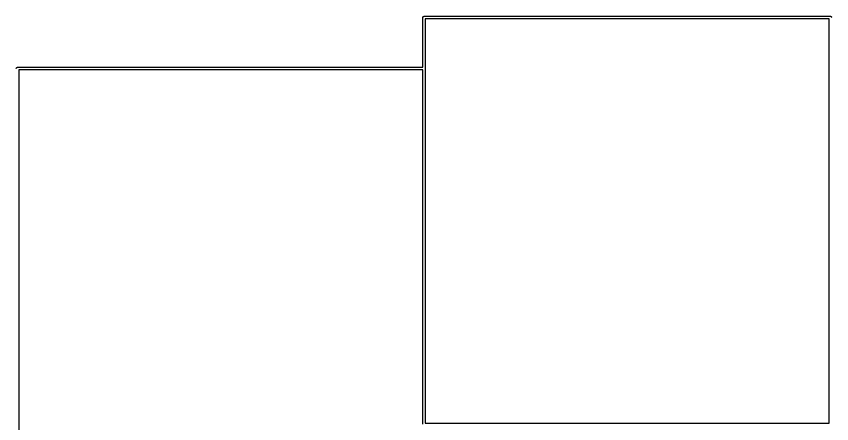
# Model space of a CAD drawing. Extents: x 79 to 257, y -224 to -53.
# Drawn here: x 126.94 to 165.16, y -93.62 to -74.54 of the extents above; entities that cross this region are included whole.
import ezdxf

# ---------------------------------------------------------------- set-up
doc = ezdxf.new("R2010")
doc.units = 0
doc.layers.add('BLACK', color=7, linetype='CONTINUOUS')

msp = doc.modelspace()

# ---------------------------------------------------------------- linework, layer by layer
at = {"layer": 'BLACK', "linetype": 'CONTINUOUS'}
for p, q in [((145.986, -74.6051), (145.987, -74.5934)), ((145.986, -74.6081), (145.986, -74.6051)), ((145.986, -76.9301), (145.986, -74.6081)), ((145.987, -74.5934), (145.991, -74.582)), ((145.991, -74.582), (145.996, -74.5716)), ((145.996, -74.5716), (146.004, -74.5625)), ((146.004, -74.5625), (146.013, -74.555)), ((146.013, -74.555), (146.023, -74.5494)), ((146.023, -74.5494), (146.034, -74.546)), ((146.034, -74.546), (146.043, -74.5451)), ((146.043, -74.5451), (146.046, -74.5448)), ((146.043, -74.5451), (146.043, -74.5451)), ((146.046, -74.5448), (146.049, -74.5451)), ((146.049, -74.5451), (165.093, -74.5451)), ((146.106, -74.6651), (146.106, -76.9871)), ((165.036, -74.6651), (146.106, -74.6651)), ((165.036, -76.9871), (165.036, -74.6651)), ((165.093, -74.5451), (165.096, -74.5448)), ((165.096, -74.5448), (165.099, -74.5451)), ((165.099, -74.5451), (165.099, -74.5451)), ((165.099, -74.5451), (165.108, -74.546)), ((165.108, -74.546), (165.119, -74.5494)), ((165.119, -74.5494), (165.13, -74.555)), ((165.13, -74.555), (165.139, -74.5625)), ((165.139, -74.5625), (165.146, -74.5716)), ((165.146, -74.5716), (165.152, -74.582)), ((165.152, -74.582), (165.155, -74.5934)), ((165.155, -74.5934), (165.157, -74.6051)), ((126.936, -76.9901), (126.937, -76.9783)), ((126.937, -76.9783), (126.941, -76.967)), ((126.941, -76.967), (126.946, -76.9566)), ((126.946, -76.9566), (126.954, -76.9474)), ((126.954, -76.9474), (126.963, -76.9399)), ((126.963, -76.9399), (126.973, -76.9344)), ((126.973, -76.9344), (126.984, -76.9309)), ((126.984, -76.9309), (126.993, -76.9301)), ((126.993, -76.9301), (126.996, -76.9298)), ((126.993, -76.9301), (126.993, -76.9301)), ((126.996, -76.9298), (126.999, -76.9301)), ((126.999, -76.9301), (145.986, -76.9301)), ((127.056, -77.0501), (127.056, -79.3684)), ((145.986, -77.0501), (127.056, -77.0501)), ((145.986, -93.6522), (145.986, -77.0501)), ((146.106, -76.9871), (146.107, -76.9901)), ((146.107, -76.9901), (146.106, -76.993)), ((146.106, -76.993), (146.106, -93.5951)), ((165.036, -76.9901), (165.036, -76.9871)), ((165.036, -76.993), (165.036, -76.9901)), ((165.036, -85.3226), (165.036, -76.993)), ((127.056, -79.3684), (127.057, -79.3713)), ((127.057, -79.3713), (127.056, -79.3743)), ((127.056, -79.3743), (127.056, -95.9764)), ((165.036, -93.5951), (165.036, -85.3226)), ((146.106, -93.5951), (165.036, -93.5951))]:
    msp.add_line(p, q, dxfattribs=at)

doc.saveas('drawing.dxf')
